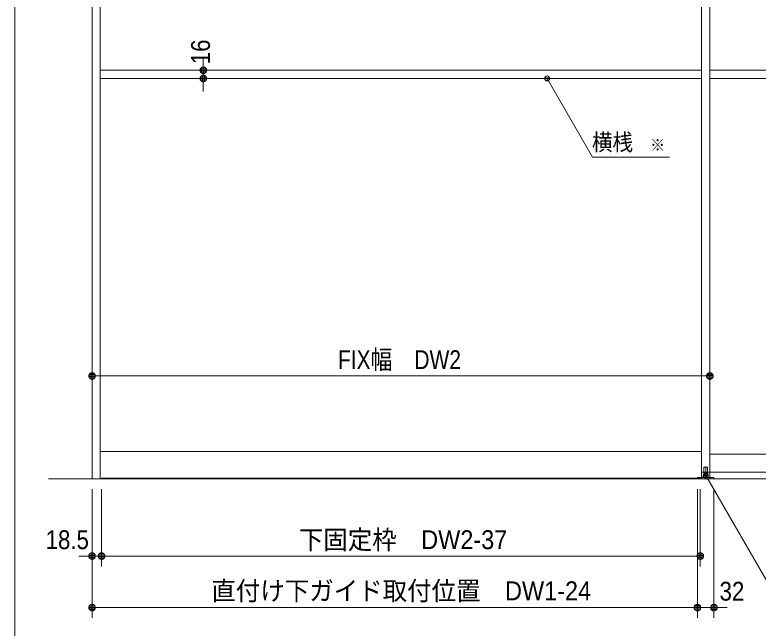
# Model space of a CAD drawing. Units: millimetres, scale not verified. Extents: x -6062 to 6062, y -3045 to 3045.
# Drawn here: x -5788 to -4344, y -2240 to -1048 of the extents above; entities that cross this region are included whole.
import ezdxf
from ezdxf.enums import TextEntityAlignment as Align

# ---------------------------------------------------------------- set-up
doc = ezdxf.new("R2010")
doc.units = ezdxf.units.MM
doc.header["$LTSCALE"] = 20
for name, color, linetype, lineweight in [('0-0_1図面枠', 7, 'Continuous', 9), ('0-1_2寸法-1', 7, 'Continuous', 9), ('0-2_0', 7, 'Continuous', 9), ('0-3_2寸法-3', 7, 'Continuous', 9), ('0-4_3一般', 7, 'Continuous', 9), ('0-5_2寸法-2', 7, 'Continuous', 9)]:
    doc.layers.add(name, color=color, linetype=linetype, lineweight=lineweight)
doc.styles.add('ＭＳ ゴシック', font='')
doc.styles.add('ＭＳ Ｐゴシック', font='')
doc.styles.get('ＭＳ ゴシック').set_extended_font_data('MS Gothic')
doc.styles.get('ＭＳ Ｐゴシック').set_extended_font_data('MS PGothic')

# ---------------------------------------------------------------- blocks, each defined once
blk = doc.blocks.new('_Dot')
at = {"layer": '0-2_0'}
for p, q in [((-10, 0), (-20, 0)), ((9.78, 2), (-9.78, 2)), ((7.99, 6), (-7.99, 6)), ((9.16, -3.98), (-9.16, -3.98)), ((6, -7.98), (-6, -7.98))]:
    blk.add_line(p, q, dxfattribs=at)
for points in [[(10, 0), (9.92, 1.25), (9.69, 2.49), (9.3, 3.68), (8.76, 4.82), (8.09, 5.88), (7.29, 6.85), (6.37, 7.71), (5.36, 8.44), (4.26, 9.05), (3.09, 9.51), (1.87, 9.82), (0.63, 9.98), (-0.63, 9.98), (-1.87, 9.82), (-3.09, 9.51), (-4.26, 9.05), (-5.36, 8.44), (-6.37, 7.71), (-7.29, 6.85), (-8.09, 5.88), (-8.76, 4.82), (-9.3, 3.68), (-9.69, 2.49), (-9.92, 1.25), (-10, 0), (0, 0)], [(-10, 0), (-9.92, -1.25), (-9.69, -2.49), (-9.3, -3.68), (-8.76, -4.82), (-8.09, -5.88), (-7.29, -6.85), (-6.37, -7.71), (-5.36, -8.44), (-4.26, -9.05), (-3.09, -9.51), (-1.87, -9.82), (-0.63, -9.98), (0.63, -9.98), (1.87, -9.82), (3.09, -9.51), (4.26, -9.05), (5.36, -8.44), (6.37, -7.71), (7.29, -6.85), (8.09, -5.88), (8.76, -4.82), (9.3, -3.68), (9.69, -2.49), (9.92, -1.25), (10, 0), (0, 0)]]:
    blk.add_lwpolyline(points, close=True, dxfattribs=at)
blk = doc.blocks.new('グループ-156')
at = {"layer": '0-4_3一般'}
for p, q in [((-77000, -39000), (-77000, 7840)), ((-76680, -39000), (-76680, 7840)), ((-53320, 7840), (-53320, -39000)), ((-53000, 7840), (-53000, -39000)), ((-53320, -38740), (-53320, 7050)), ((-53000, -38740), (-53000, 7050)), ((-53320, -23120), (-76680, -23120)), ((-29640, -23120), (-53000, -23120)), ((-53320, -23440), (-76680, -23440)), ((-29640, -23440), (-53000, -23440)), ((-76680, -37940), (-53320, -37940)), ((-53000, -38040), (-29640, -38040)), ((-53235, -38560), (-53235, -38800)), ((-53095, -38550), (-53225, -38550)), ((-53160, -39027.8), (-53160, -38520)), ((-53085, -38800), (-53085, -38560)), ((-53370, -38970), (-76630, -38970)), ((-76630, -38970), (-76630, -39000)), ((-53480, -39000), (-53480, -38942)), ((-53370, -39000), (-53370, -38970)), ((-29320, -38740), (-53320, -38740)), ((-53260, -38922), (-53260, -38862)), ((-53260, -38922), (-53260, -38942)), ((-53060, -38922), (-53260, -38922)), ((-53060, -38922), (-53260, -38922)), ((-53235, -38800), (-53085, -38800)), ((-53086, -38800), (-53234, -38800)), ((-53234, -38800), (-53234, -38862)), ((-53120, -38862), (-53060, -38862)), ((-53086, -38800), (-53086, -38862)), ((-53060, -38922), (-53060, -38862)), ((-53060, -38942), (-52840, -38942)), ((-52840, -38942), (-52840, -39000)), ((-52998, -39000), (-77000, -39000)), ((-76630, -39000), (-53370, -39000)), ((-52840, -39000), (-53480, -39000))]:
    blk.add_line(p, q, dxfattribs=at)
for points in [[(-53480, -38942), (-53060, -38942), (-53060, -38922)], [(-53260, -38862), (-53200, -38862), (-53120, -38862)]]:
    blk.add_lwpolyline(points, dxfattribs=at)
for centre, start, end in [((-53225, -38560), 90, 180), ((-53095, -38560), 0, 90)]:
    blk.add_arc(centre, 10, start, end, dxfattribs=at)
blk = doc.blocks.new('グループ-157')
at = {"layer": '0-4_3一般'}
for p, q in [((-77000, 8000), (-77000, -39000)), ((-78696.5, -39000), (19903.5, -39000))]:
    blk.add_line(p, q, dxfattribs=at)
blk = doc.blocks.new('グループ-158')
at = {"layer": '0-4_3一般'}
for name in ['グループ-157', 'グループ-156']:
    blk.add_blockref(name, (0, 0), dxfattribs=at)
blk = doc.blocks.new('グループ-169')
at = {"layer": '0-0_1図面枠'}
blk.add_lwpolyline([(-80000, 55400), (80000, 55400), (80000, -55400), (-80000, -55400)], close=True, dxfattribs=at)
blk = doc.blocks.new('図面枠')
at = {"layer": '0-0_1図面枠'}
blk.add_blockref('グループ-169', (0, 0), dxfattribs=at)

msp = doc.modelspace()

# ---------------------------------------------------------------- linework, layer by layer
at = {"layer": '0-1_2寸法-1'}
for p, q in [((-5637.5, -1730), (-5637.3, -1730)), ((-4437.5, -1730), (-4437.3, -1730)), ((-5624.79, -1750), (-4450.21, -1750)), ((-5619, -1970), (-5619, -2120)), ((-4461.5, -1970), (-4461.5, -2220)), ((-4456, -1970), (-4456, -2120)), ((-5606.29, -2100), (-4468.71, -2100)), ((-5637.5, -2120), (-5637.5, -2220)), ((-5624.79, -2200), (-4474.21, -2200))]:
    msp.add_line(p, q, dxfattribs=at)
at = {"layer": '0-3_2寸法-3'}
for p, q in [((-4753.33, -1167.01), (-4753.67, -1167.01)), ((-4753.33, -1167.01), (-4753.67, -1167.01)), ((-4748.61, -1171.01), (-4758.39, -1171.01)), ((-4749.5, -1175.01), (-4757.5, -1175.01)), ((-4440.6, -1942.11), (-4450.4, -1942.11)), ((-4441.5, -1946.11), (-4449.5, -1946.11)), ((-4445.31, -1938.11), (-4445.69, -1938.11)), ((-4445.31, -1938.11), (-4445.69, -1938.11))]:
    msp.add_line(p, q, dxfattribs=at)
for points in [[(-4516.16, -1324.84), (-4665.26, -1324.84), (-4753.5, -1172)], [(-4445.5, -1943.1), (-4297.18, -2200), (-3981.17, -2200)]]:
    msp.add_lwpolyline(points, dxfattribs=at)
for centre in [(-4753.5, -1172), (-4753.5, -1172), (-4445.5, -1943.1), (-4445.5, -1943.1)]:
    msp.add_circle(centre, 5.01, dxfattribs=at)
at = {"layer": '0-5_2寸法-2'}
for p, q in [((-5421.5, -1143.29), (-5421.5, -1130.58)), ((-5421.5, -1156), (-5421.5, -1172)), ((-5401.5, -1156), (-5401.3, -1156)), ((-5401.5, -1172), (-5401.3, -1172)), ((-5421.5, -1184.71), (-5421.5, -1197.42)), ((-5637.5, -1970), (-5637.5, -2120)), ((-5619, -1970), (-5619, -2120)), ((-4461.5, -1970), (-4461.5, -2220)), ((-4429.5, -1970), (-4429.5, -2220)), ((-5650.21, -2100), (-5662.92, -2100)), ((-5637.5, -2100), (-5619, -2100)), ((-5606.29, -2100), (-5593.58, -2100)), ((-4474.21, -2200), (-4486.92, -2200)), ((-4429.5, -2200), (-4461.5, -2200)), ((-4416.79, -2200), (-4404.08, -2200))]:
    msp.add_line(p, q, dxfattribs=at)

# ---------------------------------------------------------------- block references
at = {"layer": '0-0_1図面枠', "xscale": 0.05, "yscale": 0.05}
msp.add_blockref('図面枠', (-1787.5, 0), dxfattribs=at)
at = {"layer": '0-1_2寸法-1', "xscale": 0.6356201, "yscale": 0.6356201, "rotation": 180}
for p in [(-5637.5, -1750), (-5619, -2100), (-5637.5, -2200)]:
    msp.add_blockref('_Dot', p, dxfattribs=at)
at = {"layer": '0-1_2寸法-1', "xscale": 0.6356201, "yscale": 0.6356201}
for p in [(-4437.5, -1750), (-4456, -2100), (-4461.5, -2200)]:
    msp.add_blockref('_Dot', p, dxfattribs=at)
at = {"layer": '0-4_3一般', "xscale": 0.05, "yscale": 0.05}
msp.add_blockref('グループ-158', (-1787.5, 0), dxfattribs=at)
at = {"layer": '0-5_2寸法-2', "xscale": 0.6356201, "yscale": 0.6356201}
for p, rotation in [((-5421.5, -1156), 270), ((-5421.5, -1172), 90), ((-5619, -2100), 180), ((-4429.5, -2200), 180)]:
    msp.add_blockref('_Dot', p, dxfattribs=dict(at, rotation=rotation))
for p in [(-5637.5, -2100), (-4461.5, -2200)]:
    msp.add_blockref('_Dot', p, dxfattribs=at)

# ---------------------------------------------------------------- texts
at = {"layer": '0-1_2寸法-1', "style": 'ＭＳ Ｐゴシック'}
for s, width, p in [('FIX幅\u3000DW2', 0.85, (-5160, -1747.65)), ('下固定枠\u3000DW2-37', 0.95, (-5235.87, -2097.47)), ('直付け下ガイド取付位置\u3000DW1-24', 0.95, (-5405.88, -2196.79))]:
    msp.add_text(s, height=36.69, dxfattribs=dict(at, width=width)).set_placement(p, align=Align.BOTTOM_LEFT)
at = {"layer": '0-3_2寸法-3', "style": 'ＭＳ ゴシック', "width": 0.9}
for s, height, p in [('横桟', 32.55, (-4666.61, -1321.66)), ('※', 23.31, (-4553.26, -1319.88))]:
    msp.add_text(s, height=height, dxfattribs=at).set_placement(p, align=Align.BOTTOM_LEFT)
at = {"layer": '0-5_2寸法-2', "style": 'ＭＳ Ｐゴシック', "width": 0.9}
msp.add_text('16', height=36.66, rotation=90, dxfattribs=at).set_placement((-5397.53, -1144.33), align=Align.BOTTOM_LEFT)
for s, height, p in [('18.5', 36.69, (-5727.71, -2097.52)), ('32', 36.66, (-4418.59, -2197.52))]:
    msp.add_text(s, height=height, dxfattribs=at).set_placement(p, align=Align.BOTTOM_LEFT)

doc.saveas('drawing.dxf')
